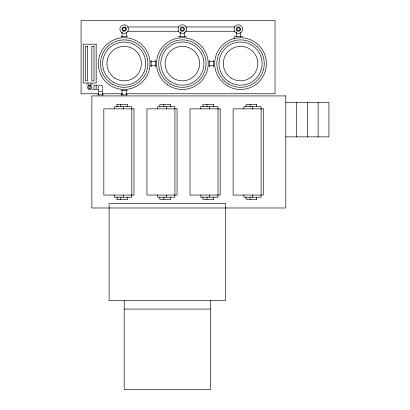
<?xml version="1.0" encoding="UTF-8"?>
<svg xmlns="http://www.w3.org/2000/svg" width="410" height="410" viewBox="0 0 410 410"><rect width="100%" height="100%" fill="white"/><g stroke="black" fill="none" stroke-linecap="round" stroke-linejoin="round"><path stroke-width="0.61" d="M98.328 94.812L98.328 91.614L102.628 91.614L102.638 94.812M127.766 26.963L178.745 26.963M185.756 26.963L234.822 26.963M125.711 28.044L126.336 28.044M127.766 31.273L178.745 31.273M185.756 31.273L234.822 31.273M120.955 36.664L127.418 36.664M178.063 36.664L186.683 36.664M242.715 36.664L234.095 36.664L234.095 38.817M150.818 61.444L155.744 61.444M209.003 61.444L213.928 61.444M150.818 65.754L155.744 65.754M209.003 65.754L213.928 65.754M86.7 84.07L88.857 84.07M90.349 84.07L92.716 84.07M88.632 85.152L90.779 85.152M96.78 85.152L97.959 85.152M96.78 89.462L98.538 89.462M120.955 90.538L127.418 90.538M98.369 93.772L81.088 93.772L81.088 20.5L275.038 20.5L275.038 93.772L125.896 93.772M102.213 93.772L122.692 93.772M97.472 94.848L103.489 94.848M120.955 94.848L127.418 94.848M285.811 102.392L328.912 102.392L328.912 136.868L285.811 136.868M116.753 104.545L127.413 104.545M170.514 104.545L159.854 104.545L159.849 106.702M213.615 104.545L202.95 104.545L202.95 106.702M256.716 104.545L246.051 104.545L246.051 106.702M116.753 199.368L127.413 199.368M170.514 199.368L159.854 199.368L159.849 197.21M213.615 199.368L202.95 199.368L202.95 197.21M256.716 199.368L246.051 199.368L246.051 197.21M124.189 309.073L210.386 309.073M93.408 89.431L92.214 89.206M318.139 102.392L318.139 136.868M307.362 102.392L307.362 136.868M296.589 102.392L296.589 136.868M261.124 108.855L261.124 195.058M261.032 108.855L261.032 106.702L243.894 106.702L243.894 108.855M261.032 195.058L261.032 197.21L243.894 197.21L243.894 195.058M256.537 104.545L256.537 106.702M256.537 197.21L256.537 199.368M252.514 106.702L252.514 108.855M252.514 195.058L252.514 197.21M250.069 104.545L250.069 106.702M250.069 197.21L250.069 199.368M240.557 29.315L240.557 30.109M240.557 32.477L240.557 36.915M236.247 32.477L236.247 36.915M218.023 108.855L218.023 195.058M217.93 108.855L217.93 106.702L200.797 106.702L200.797 108.855M217.93 195.058L217.93 197.21L200.797 197.21L200.797 195.058M213.62 60.367L213.62 66.835M213.436 104.545L213.436 106.702M213.436 197.21L213.436 199.368M210.386 300.653L210.386 389.5L124.189 389.5L124.189 300.653M209.413 106.702L209.413 108.855M209.413 195.058L209.413 197.21M209.31 60.367L209.31 66.835M206.973 104.545L206.973 106.702M206.973 197.21L206.973 199.368M184.526 32.477L184.526 36.915M180.215 32.477L180.215 36.915M174.926 108.855L174.926 195.058M174.829 108.855L174.829 106.702L157.696 106.702L157.696 108.855M174.829 195.058L174.829 197.21L157.696 197.21L157.696 195.058M170.334 104.545L170.334 106.702M170.334 197.21L170.334 199.368M166.311 106.702L166.311 108.855M166.311 195.058L166.311 197.21M163.872 104.545L163.872 106.702M163.872 197.21L163.872 199.368M155.436 60.367L155.436 66.835M151.126 60.367L151.126 66.835M131.825 108.855L131.825 195.058M131.728 108.855L131.728 106.702L114.595 106.702L114.595 108.855M131.728 195.058L131.728 197.21L114.595 197.21L114.595 195.058M127.238 104.545L127.238 106.702M127.238 197.21L127.238 199.368M126.341 32.477L126.341 36.915M126.341 90.666L126.341 95.099M123.215 106.702L123.215 108.855M123.215 195.058L123.215 197.21M122.031 32.477L122.031 36.915M122.031 90.666L122.031 95.099M120.771 104.545L120.771 106.702M120.771 197.21L120.771 199.368M117.04 104.545L117.04 106.702M117.04 197.21L117.04 199.368M102.638 89.247L102.638 90.81M98.328 89.247L98.328 90.81M98.59 88.34A2.152 2.152 0 0 1 99.153 85.608A2.152 2.152 0 0 1 101.941 85.716A2.152 2.152 0 0 1 102.285 88.483M96.171 44.203L83.24 44.203L83.24 82.994L96.171 82.994L96.171 44.203M87.55 46.361L85.398 46.361L85.398 80.842L87.55 80.842L87.55 46.361M94.018 46.361L91.861 46.361L91.861 80.842L94.018 80.842L94.018 46.361M96.171 85.152L94.018 85.152L94.018 89.457L96.171 89.462L96.171 85.157M285.811 95.925L91.861 95.925L91.861 207.988L285.811 207.988L285.811 95.925M133.978 108.855L103.827 108.855L103.827 195.058L133.978 195.058L133.978 108.855M177.079 108.855L146.929 108.855L146.929 195.058L177.079 195.058L177.079 108.855M220.18 108.855L190.03 108.855L190.03 195.058L220.18 195.058L220.18 108.855M263.281 108.855L233.131 108.855L233.131 195.058L263.281 195.058L263.281 108.855M225.474 203.678L109.101 203.678L109.101 300.653L225.474 300.653L225.474 203.678M89.17 88.237A1.076 1.076 0 0 0 90.784 87.304A1.076 1.076 0 0 0 89.17 86.372A1.076 1.076 0 0 0 89.17 88.237M88.632 89.17A2.152 2.152 0 0 0 91.861 87.304A2.152 2.152 0 0 0 88.632 85.439A2.152 2.152 0 0 0 88.632 89.17M109.296 84.742A25.861 25.861 0 0 0 149.942 65.923A25.861 25.861 0 0 0 113.324 40.134A25.861 25.861 0 0 0 109.296 84.742M112.34 84.127A23.703 23.703 0 0 0 147.892 63.601A23.703 23.703 0 0 0 112.34 43.076A23.703 23.703 0 0 0 112.34 84.127M237.323 30.986A2.152 2.152 0 0 0 240.557 29.12A2.152 2.152 0 0 0 237.323 27.255A2.152 2.152 0 0 0 237.323 30.986M237.651 30.422A1.507 1.507 0 0 0 239.911 29.12A1.507 1.507 0 0 0 237.651 27.818A1.507 1.507 0 0 0 237.651 30.422M181.297 30.986A2.152 2.152 0 0 0 184.526 29.12A2.152 2.152 0 0 0 181.297 27.255A2.152 2.152 0 0 0 181.297 30.986M181.62 30.422A1.507 1.507 0 0 0 183.88 29.12A1.507 1.507 0 0 0 181.62 27.818A1.507 1.507 0 0 0 181.62 30.422M123.108 30.986A2.158 2.158 0 0 0 126.341 29.12A2.158 2.158 0 0 0 123.108 27.255A2.158 2.158 0 0 0 123.108 30.986M123.436 30.422A1.507 1.507 0 0 0 125.696 29.12A1.507 1.507 0 0 0 123.436 27.818A1.507 1.507 0 0 0 123.436 30.422M121.703 32.646A4.31 4.31 0 0 0 128.479 29.51A4.31 4.31 0 0 0 122.375 25.21A4.31 4.31 0 0 0 121.703 32.646M236.247 32.851A4.31 4.31 0 0 0 242.715 29.12A4.31 4.31 0 0 0 236.247 25.389A4.31 4.31 0 0 0 236.247 32.851M180.215 32.851A4.31 4.31 0 0 0 186.683 29.12A4.31 4.31 0 0 0 180.215 25.389A4.31 4.31 0 0 0 180.215 32.851M113.411 82.261A21.551 21.551 0 0 0 145.74 63.601A21.551 21.551 0 0 0 113.411 44.936A21.551 21.551 0 0 0 113.411 82.261M114.872 78.11A17.24 17.24 0 0 0 141.409 64.411A17.24 17.24 0 0 0 116.281 48.277A17.24 17.24 0 0 0 114.872 78.11M169.965 81.221A21.551 21.551 0 0 0 203.837 65.538A21.551 21.551 0 0 0 173.317 44.044A21.551 21.551 0 0 0 169.965 81.221M173.061 78.11A17.24 17.24 0 0 0 199.593 64.411A17.24 17.24 0 0 0 174.465 48.277A17.24 17.24 0 0 0 173.061 78.11M167.48 84.742A25.861 25.861 0 0 0 208.126 65.923A25.861 25.861 0 0 0 171.508 40.134A25.861 25.861 0 0 0 167.48 84.742M170.524 84.127A23.703 23.703 0 0 0 206.076 63.601A23.703 23.703 0 0 0 170.524 43.076A23.703 23.703 0 0 0 170.524 84.127M227.627 85.998A25.861 25.861 0 0 0 266.418 63.601A25.861 25.861 0 0 0 227.627 41.205A25.861 25.861 0 0 0 227.627 85.998M228.708 84.127A23.703 23.703 0 0 0 264.26 63.601A23.703 23.703 0 0 0 228.708 43.076A23.703 23.703 0 0 0 228.708 84.127M228.15 81.221A21.551 21.551 0 0 0 262.021 65.538A21.551 21.551 0 0 0 231.501 44.044A21.551 21.551 0 0 0 228.15 81.221M231.245 78.11A17.24 17.24 0 0 0 257.777 64.411A17.24 17.24 0 0 0 232.649 48.277A17.24 17.24 0 0 0 231.245 78.11"/></g></svg>
